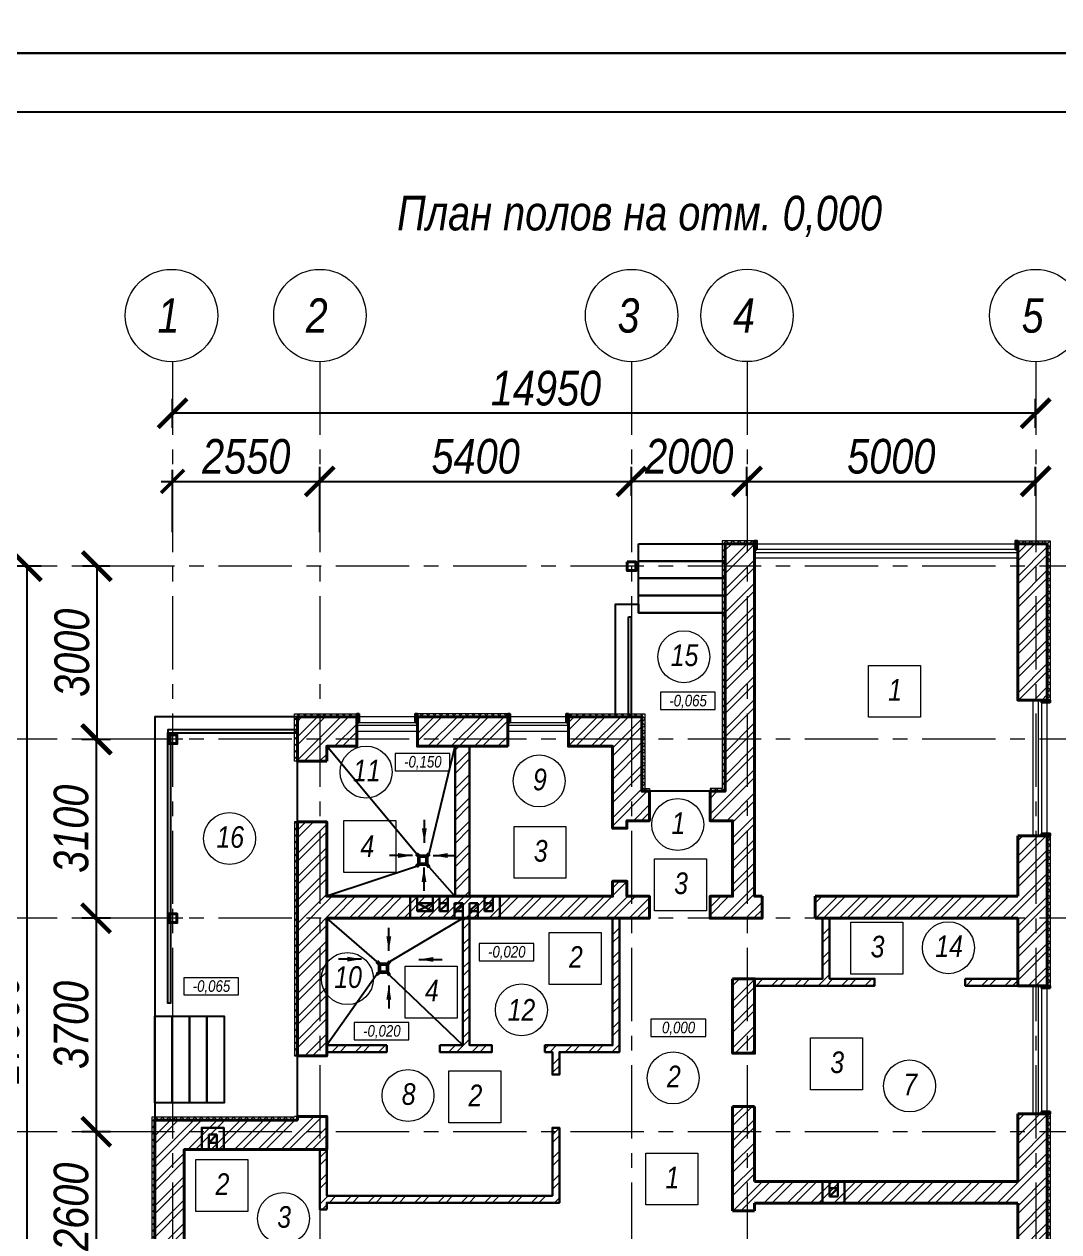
# Model space of a CAD drawing. Header units: millimetres. Extents: x 1582001 to 3303937, y 226471 to 491235.
# Drawn here: x 1840826 to 1849788, y 370141 to 380605 of the extents above; entities that cross this region are included whole.
import ezdxf
from ezdxf.enums import TextEntityAlignment as Align

# ---------------------------------------------------------------- set-up
doc = ezdxf.new("R2010")
doc.units = ezdxf.units.MM
doc.linetypes.add('CENTER', pattern=[50.8, 31.75, -6.35, 6.35, -6.35])
doc.linetypes.add('DASHDOT', pattern=[25.4, 12.7, -6.35, 0, -6.35])
doc.layers.get('Defpoints').update_dxf_attribs({"color": 255, "lineweight": 30})
for name, color, linetype, lineweight in [('0.50', 161, 'Continuous', 50), ('Кирпич', 253, 'Continuous', 9), ('Лестница', 74, 'Continuous', 25), ('Маркировка', 253, 'Continuous', 18), ('Окна', 4, 'Continuous', 18), ('Оси', 251, 'CENTER', 9), ('Отметки', 123, 'Continuous', 18), ('Перегородки', 202, 'Continuous', 30), ('Стены несущие', 7, 'Continuous', 40), ('СТОЙКИ', 26, 'Continuous', 40), ('Утеплитель', 145, 'Continuous', 9), ('Штриховка', 252, 'Continuous', 15)]:
    doc.layers.add(name, color=color, linetype=linetype, lineweight=lineweight)
doc.layers.add('Формуляр', color=138, linetype='Continuous')
doc.styles.add('GOST 2.304', font='ARIALNI.TTF', dxfattribs={"width": 0.98, "height": 300})
doc.styles.get("Standard").update_dxf_attribs({"font": 'ARIALNI.TTF', "height": 300})
doc.styles.add('стиль1', font='ARIALNI.TTF', dxfattribs={"width": 0.98, "height": 300})
doc.styles.add('Текст', font='ARIALNI.TTF')
doc.dimstyles.new('ISO-25', dxfattribs={"dimscale": 100, "dimtxt": 2.5, "dimasz": 2.5, "dimexe": 1.25, "dimexo": 0.625, "dimtad": 1, "dimdec": 0, "dimtxsty": 'Standard', "dimblk": 'ARCHTICK', "dimcen": 2.5, "dimadec": 0, "dimazin": 0, "dimtfac": 1, "dimtdec": 0, "dimtmove": 0, "dimatfit": 3, "dimfxl": 0, "dimarcsym": 0})
doc.dimstyles.new('Стиль', dxfattribs={"dimscale": 100, "dimtxt": 3, "dimasz": 2, "dimexe": 1, "dimexo": 1, "dimgap": 0.62, "dimtad": 1, "dimdec": 0, "dimrnd": 1, "dimzin": 0, "dimdsep": 46, "dimtxsty": 'Текст', "dimblk": 'ARCHTICK', "dimcen": 1, "dimdle": 1, "dimclrd": 256, "dimclre": 256, "dimadec": 0, "dimazin": 2, "dimtfac": 1, "dimtdec": 0, "dimtmove": 0, "dimatfit": 3, "dimldrblk": 'DOTSMALL', "dimfxl": 0, "dimtolj": 1, "dimtzin": 0, "dimarcsym": 0})
pattern_1 = [(315, (-115358.71, 10215.04), (44.90128, 44.90128), []), (45, (-115358.71, 10215.04), (-44.90128, 44.90128), [])]

# ---------------------------------------------------------------- blocks, each defined once
blk = doc.blocks.new('*U31')
h = blk.add_hatch()
h.set_pattern_fill('ANSI37', color=256, scale=20, angle=180, style=0)
h.set_pattern_definition([(225, (9765.04, 115358.71), (44.90128, -44.90128), []), (315, (9765.04, 115358.71), (44.90128, 44.90128), [])])
h.paths.add_polyline_path([(-1010, 50), (-1050, 50), (-1050, -100), (-1010, -100)])
h = blk.add_hatch()
h.set_pattern_fill('ANSI37', color=256, scale=20, angle=180, style=0)
h.set_pattern_definition([(225, (10215.04, 115358.71), (44.90128, -44.90128), []), (315, (10215.04, 115358.71), (44.90128, 44.90128), [])])
h.paths.add_polyline_path([(-40, 50), (-40, -50), (0, -50), (0, 50)])
for points in [[(0, -100), (-1050, -100), (-1050, 0), (0, 0)], [(0, -250), (-1050, -250), (-1050, -150), (0, -150)]]:
    blk.add_lwpolyline(points, close=True)
at = {"layer": 'Утеплитель', "lineweight": 30}
for points in [[(-1010, -100), (-1050, -100), (-1050, 50), (-1010, 50)], [(0, -100), (-40, -100), (-40, 50), (0, 50)]]:
    blk.add_lwpolyline(points, close=True, dxfattribs=at)
blk = doc.blocks.new('*U11')
h = blk.add_hatch()
h.set_pattern_fill('ANSI37', color=256, scale=20, angle=270, style=0)
h.set_pattern_definition(pattern_1)
h.paths.add_polyline_path([(-50, -40), (50, -40), (50, 0), (-50, 0)])
h = blk.add_hatch()
h.set_pattern_fill('ANSI37', color=256, scale=20, angle=270, style=0)
h.set_pattern_definition([(315, (-115358.71, 8465.04), (44.90128, 44.90128), []), (45, (-115358.71, 8465.04), (-44.90128, 44.90128), [])])
h.paths.add_polyline_path([(-50, -2310), (-50, -2350), (100, -2350), (100, -2310)])
for points in [[(100, 0), (100, -2350), (0, -2350), (0, 0)], [(250, 0), (250, -2350), (150, -2350), (150, 0)]]:
    blk.add_lwpolyline(points, close=True)
at = {"layer": 'Утеплитель', "lineweight": 30}
for points in [[(100, 0), (100, -40), (-50, -40), (-50, 0)], [(100, -2310), (100, -2350), (-50, -2350), (-50, -2310)]]:
    blk.add_lwpolyline(points, close=True, dxfattribs=at)
blk = doc.blocks.new('*U24')
h = blk.add_hatch()
h.set_pattern_fill('ANSI37', color=256, scale=20, angle=270, style=0)
h.set_pattern_definition(pattern_1)
h.paths.add_polyline_path([(-50, -40), (50, -40), (50, 0), (-50, 0)])
h = blk.add_hatch()
h.set_pattern_fill('ANSI37', color=256, scale=20, angle=270, style=0)
h.set_pattern_definition([(315, (-115358.71, 8595.04), (44.90128, 44.90128), []), (45, (-115358.71, 8595.04), (-44.90128, 44.90128), [])])
h.paths.add_polyline_path([(-50, -2180), (-50, -2220), (100, -2220), (100, -2180)])
for points in [[(100, 0), (100, -2220), (0, -2220), (0, 0)], [(250, 0), (250, -2220), (150, -2220), (150, 0)]]:
    blk.add_lwpolyline(points, close=True)
at = {"layer": 'Утеплитель', "lineweight": 30}
for points in [[(100, 0), (100, -40), (-50, -40), (-50, 0)], [(100, -2180), (100, -2220), (-50, -2220), (-50, -2180)]]:
    blk.add_lwpolyline(points, close=True, dxfattribs=at)
blk = doc.blocks.new('_ArchTick')
at = {"color": 0, "linetype": 'ByBlock', "const_width": 0.15}
blk.add_lwpolyline([(-0.5, -0.5), (0.5, 0.5)], dxfattribs=at)
blk = doc.blocks.new('*D621')
at = {"color": 0, "lineweight": -2, "ltscale": 100, "transparency": 16777216}
for p, q in [((1850194, 374408), (1850444, 374408)), ((1850319, 372858), (1850319, 374408)), ((1850194, 372858), (1850444, 372858))]:
    blk.add_line(p, q, dxfattribs=at)
at = {"layer": 'Defpoints', "color": 0, "lineweight": -3, "ltscale": 100, "transparency": 16777216}
for p in [(1849712, 374408), (1850319, 374408), (1849712, 372858)]:
    blk.add_point(p, dxfattribs=at)
at = {"color": 0, "lineweight": -2, "ltscale": 100, "transparency": 16777216, "xscale": 250, "yscale": 250, "zscale": 250}
for p, rotation in [((1850319, 374408), 90), ((1850319, 372858), 270)]:
    blk.add_blockref('_ArchTick', p, dxfattribs=dict(at, rotation=rotation))
at = {"color": 0, "ltscale": 100, "transparency": 16777216, "insert": (1850103, 373633), "char_height": 300, "attachment_point": 5, "rotation": 90}
blk.add_mtext('3100', dxfattribs=at)
blk = doc.blocks.new('*U13')
h = blk.add_hatch()
h.set_pattern_fill('ANSI37', color=256, scale=20, angle=360, style=0)
h.set_pattern_definition([(45, (-10215.04, -115358.71), (-44.90128, 44.90128), []), (135, (-10215.04, -115358.71), (-44.90128, -44.90128), [])])
h.paths.add_polyline_path([(40, -50), (40, 50), (0, 50), (0, -50)])
h = blk.add_hatch()
h.set_pattern_fill('ANSI37', color=256, scale=20, angle=360, style=0)
h.set_pattern_definition([(45, (-6255.04, -115358.71), (-44.90128, 44.90128), []), (135, (-6255.04, -115358.71), (-44.90128, -44.90128), [])])
h.paths.add_polyline_path([(4520, -50), (4560, -50), (4560, 100), (4520, 100)])
for points in [[(0, 250), (4560, 250), (4560, 150), (0, 150)], [(0, 100), (4560, 100), (4560, 0), (0, 0)]]:
    blk.add_lwpolyline(points, close=True)
at = {"layer": 'Утеплитель', "lineweight": 30}
for points in [[(0, 100), (40, 100), (40, -50), (0, -50)], [(4520, 100), (4560, 100), (4560, -50), (4520, -50)]]:
    blk.add_lwpolyline(points, close=True, dxfattribs=at)
blk = doc.blocks.new('*D622')
at = {"color": 0, "lineweight": -2, "ltscale": 100, "transparency": 16777216}
for p, q in [((1846087, 376518), (1846087, 376768)), ((1847087, 376518), (1847087, 376768)), ((1847087, 376643), (1846087, 376643))]:
    blk.add_line(p, q, dxfattribs=at)
at = {"layer": 'Defpoints', "color": 0, "lineweight": -3, "ltscale": 100, "transparency": 16777216}
for p in [(1846087, 376643), (1847087, 376442), (1846087, 376334)]:
    blk.add_point(p, dxfattribs=at)
at = {"color": 0, "lineweight": -2, "ltscale": 100, "transparency": 16777216, "xscale": 250, "yscale": 250, "zscale": 250, "rotation": 180}
blk.add_blockref('_ArchTick', (1846087, 376643), dxfattribs=at)
at = {"color": 0, "lineweight": -2, "ltscale": 100, "transparency": 16777216, "xscale": 250, "yscale": 250, "zscale": 250}
blk.add_blockref('_ArchTick', (1847087, 376643), dxfattribs=at)
at = {"color": 0, "ltscale": 100, "transparency": 16777216, "insert": (1846587, 376859), "char_height": 300, "attachment_point": 5}
blk.add_mtext('2000', dxfattribs=at)
blk = doc.blocks.new('*D623')
at = {"lineweight": -2, "ltscale": 100, "transparency": 16777216}
for p, q in [((1842112, 376202), (1842112, 376743)), ((1843387, 376202), (1843387, 376743)), ((1842012, 376643), (1843487, 376643))]:
    blk.add_line(p, q, dxfattribs=at)
at = {"layer": 'Defpoints', "color": 0, "lineweight": -3, "ltscale": 100, "transparency": 16777216}
for p in [(1843387, 376643), (1842112, 376102), (1843387, 376102)]:
    blk.add_point(p, dxfattribs=at)
at = {"lineweight": -2, "ltscale": 100, "transparency": 16777216, "xscale": 200, "yscale": 200, "zscale": 200, "rotation": 180}
blk.add_blockref('_ArchTick', (1842112, 376643), dxfattribs=at)
at = {"lineweight": -2, "ltscale": 100, "transparency": 16777216, "xscale": 200, "yscale": 200, "zscale": 200}
blk.add_blockref('_ArchTick', (1843387, 376643), dxfattribs=at)
at = {"color": 0, "ltscale": 100, "transparency": 16777216, "insert": (1842750, 376858), "char_height": 300, "attachment_point": 5, "style": 'Текст'}
blk.add_mtext('\\A1;2550', dxfattribs=at)
blk = doc.blocks.new('_DotSmall')
at = {"color": 0, "linetype": 'ByBlock', "const_width": 0.5}
blk.add_lwpolyline([(-0.0625, 0, 1), (0.0625, 0, 1)], format="xyb", close=True, dxfattribs=at)
blk = doc.blocks.new('*D624')
at = {"color": 0, "lineweight": -2, "ltscale": 100, "transparency": 16777216}
for p, q in [((1843387, 376518), (1843387, 376768)), ((1846087, 376518), (1846087, 376768)), ((1843387, 376643), (1846087, 376643))]:
    blk.add_line(p, q, dxfattribs=at)
at = {"layer": 'Defpoints', "color": 0, "lineweight": -3, "ltscale": 100, "transparency": 16777216}
for p in [(1846087, 376643), (1843387, 376202), (1846087, 376202)]:
    blk.add_point(p, dxfattribs=at)
at = {"color": 0, "lineweight": -2, "ltscale": 100, "transparency": 16777216, "xscale": 250, "yscale": 250, "zscale": 250, "rotation": 180}
blk.add_blockref('_ArchTick', (1843387, 376643), dxfattribs=at)
at = {"color": 0, "lineweight": -2, "ltscale": 100, "transparency": 16777216, "xscale": 250, "yscale": 250, "zscale": 250}
blk.add_blockref('_ArchTick', (1846087, 376643), dxfattribs=at)
at = {"color": 0, "ltscale": 100, "transparency": 16777216, "insert": (1844737, 376859), "char_height": 300, "attachment_point": 5}
blk.add_mtext('5400', dxfattribs=at)
blk = doc.blocks.new('*D625')
at = {"color": 0, "lineweight": -2, "ltscale": 100, "transparency": 16777216}
for p, q in [((1847087, 376518), (1847087, 376768)), ((1849587, 376518), (1849587, 376768)), ((1847087, 376643), (1849587, 376643))]:
    blk.add_line(p, q, dxfattribs=at)
at = {"layer": 'Defpoints', "color": 0, "lineweight": -3, "ltscale": 100, "transparency": 16777216}
for p in [(1849587, 376643), (1847087, 376358), (1849587, 376358)]:
    blk.add_point(p, dxfattribs=at)
at = {"color": 0, "lineweight": -2, "ltscale": 100, "transparency": 16777216, "xscale": 250, "yscale": 250, "zscale": 250, "rotation": 180}
blk.add_blockref('_ArchTick', (1847087, 376643), dxfattribs=at)
at = {"color": 0, "lineweight": -2, "ltscale": 100, "transparency": 16777216, "xscale": 250, "yscale": 250, "zscale": 250}
blk.add_blockref('_ArchTick', (1849587, 376643), dxfattribs=at)
at = {"color": 0, "ltscale": 100, "transparency": 16777216, "insert": (1848337, 376859), "char_height": 300, "attachment_point": 5}
blk.add_mtext('5000', dxfattribs=at)
blk = doc.blocks.new('*D626')
at = {"color": 0, "lineweight": -2, "ltscale": 100, "transparency": 16777216}
for p, q in [((1841568, 375908), (1841331, 375908)), ((1841456, 375908), (1841456, 374408)), ((1841568, 374408), (1841331, 374408))]:
    blk.add_line(p, q, dxfattribs=at)
at = {"layer": 'Defpoints', "color": 0, "lineweight": -3, "ltscale": 100, "transparency": 16777216}
for p in [(1841631, 375908), (1841456, 374408), (1841631, 374408)]:
    blk.add_point(p, dxfattribs=at)
at = {"color": 0, "lineweight": -2, "ltscale": 100, "transparency": 16777216, "xscale": 250, "yscale": 250, "zscale": 250}
for p, rotation in [((1841456, 375908), 90), ((1841456, 374408), 270)]:
    blk.add_blockref('_ArchTick', p, dxfattribs=dict(at, rotation=rotation))
at = {"color": 0, "ltscale": 100, "transparency": 16777216, "insert": (1841241, 375158), "char_height": 300, "attachment_point": 5, "rotation": 90}
blk.add_mtext('3000', dxfattribs=at)
blk = doc.blocks.new('*D627')
at = {"color": 0, "lineweight": -2, "ltscale": 100, "transparency": 16777216}
for p, q in [((1841575, 374408), (1841325, 374408)), ((1841450, 374408), (1841450, 372858)), ((1841575, 372858), (1841325, 372858))]:
    blk.add_line(p, q, dxfattribs=at)
at = {"layer": 'Defpoints', "color": 0, "lineweight": -3, "ltscale": 100, "transparency": 16777216}
for p in [(1841957, 374408), (1841450, 372858), (1841838, 372858)]:
    blk.add_point(p, dxfattribs=at)
at = {"color": 0, "lineweight": -2, "ltscale": 100, "transparency": 16777216, "xscale": 250, "yscale": 250, "zscale": 250}
for p, rotation in [((1841450, 374408), 90), ((1841450, 372858), 270)]:
    blk.add_blockref('_ArchTick', p, dxfattribs=dict(at, rotation=rotation))
at = {"color": 0, "ltscale": 100, "transparency": 16777216, "insert": (1841234, 373633), "char_height": 300, "attachment_point": 5, "rotation": 90}
blk.add_mtext('3100', dxfattribs=at)
blk = doc.blocks.new('*D628')
at = {"color": 0, "lineweight": -2, "ltscale": 100, "transparency": 16777216}
for p, q in [((1841575, 372858), (1841325, 372858)), ((1841450, 372858), (1841450, 371008)), ((1841575, 371008), (1841325, 371008))]:
    blk.add_line(p, q, dxfattribs=at)
at = {"layer": 'Defpoints', "color": 0, "lineweight": -3, "ltscale": 100, "transparency": 16777216}
for p in [(1841838, 372858), (1841450, 371008), (1841763, 371008)]:
    blk.add_point(p, dxfattribs=at)
at = {"color": 0, "lineweight": -2, "ltscale": 100, "transparency": 16777216, "xscale": 250, "yscale": 250, "zscale": 250}
for p, rotation in [((1841450, 372858), 90), ((1841450, 371008), 270)]:
    blk.add_blockref('_ArchTick', p, dxfattribs=dict(at, rotation=rotation))
at = {"color": 0, "ltscale": 100, "transparency": 16777216, "insert": (1841234, 371933), "char_height": 300, "attachment_point": 5, "rotation": 90}
blk.add_mtext('3700', dxfattribs=at)
blk = doc.blocks.new('*D629')
at = {"color": 0, "lineweight": -2, "ltscale": 100, "transparency": 16777216}
for p, q in [((1841575, 371008), (1841325, 371008)), ((1841450, 371008), (1841450, 369708)), ((1841575, 369708), (1841325, 369708))]:
    blk.add_line(p, q, dxfattribs=at)
at = {"layer": 'Defpoints', "color": 0, "lineweight": -3, "ltscale": 100, "transparency": 16777216}
for p in [(1841763, 371008), (1841450, 369708), (1841763, 369708)]:
    blk.add_point(p, dxfattribs=at)
at = {"color": 0, "lineweight": -2, "ltscale": 100, "transparency": 16777216, "xscale": 250, "yscale": 250, "zscale": 250}
for p, rotation in [((1841450, 371008), 90), ((1841450, 369708), 270)]:
    blk.add_blockref('_ArchTick', p, dxfattribs=dict(at, rotation=rotation))
at = {"color": 0, "ltscale": 100, "transparency": 16777216, "insert": (1841234, 370358), "char_height": 300, "attachment_point": 5, "rotation": 90}
blk.add_mtext('2600', dxfattribs=at)
blk = doc.blocks.new('*D632')
at = {"color": 0, "lineweight": -2, "ltscale": 100, "transparency": 16777216}
for p, q in [((1840975, 375908), (1840725, 375908)), ((1840850, 375908), (1840850, 366958)), ((1840975, 366958), (1840725, 366958))]:
    blk.add_line(p, q, dxfattribs=at)
at = {"layer": 'Defpoints', "color": 0, "lineweight": -3, "ltscale": 100, "transparency": 16777216}
for p in [(1841450, 375908), (1840850, 366958), (1841450, 366958)]:
    blk.add_point(p, dxfattribs=at)
at = {"color": 0, "lineweight": -2, "ltscale": 100, "transparency": 16777216, "xscale": 250, "yscale": 250, "zscale": 250}
for p, rotation in [((1840850, 375908), 90), ((1840850, 366958), 270)]:
    blk.add_blockref('_ArchTick', p, dxfattribs=dict(at, rotation=rotation))
at = {"color": 0, "ltscale": 100, "transparency": 16777216, "insert": (1840634, 371892), "char_height": 300, "attachment_point": 5, "rotation": 90}
blk.add_mtext('17900', dxfattribs=at)
blk = doc.blocks.new('*D633')
at = {"color": 0, "lineweight": -2, "ltscale": 100, "transparency": 16777216}
for p, q in [((1842112, 377108), (1842112, 377358)), ((1849587, 377108), (1849587, 377358)), ((1849587, 377233), (1842112, 377233))]:
    blk.add_line(p, q, dxfattribs=at)
at = {"layer": 'Defpoints', "color": 0, "lineweight": -3, "ltscale": 100, "transparency": 16777216}
for p in [(1842112, 377233), (1842112, 376643), (1849587, 376643)]:
    blk.add_point(p, dxfattribs=at)
at = {"color": 0, "lineweight": -2, "ltscale": 100, "transparency": 16777216, "xscale": 250, "yscale": 250, "zscale": 250, "rotation": 180}
blk.add_blockref('_ArchTick', (1842112, 377233), dxfattribs=at)
at = {"color": 0, "lineweight": -2, "ltscale": 100, "transparency": 16777216, "xscale": 250, "yscale": 250, "zscale": 250}
blk.add_blockref('_ArchTick', (1849587, 377233), dxfattribs=at)
at = {"color": 0, "ltscale": 100, "transparency": 16777216, "insert": (1845346, 377449), "char_height": 300, "attachment_point": 5}
blk.add_mtext('14950', dxfattribs=at)

msp = doc.modelspace()

# ---------------------------------------------------------------- hatches: boundary and pattern name
at = {"layer": 'Кирпич'}
h = msp.add_hatch(dxfattribs=at)
h.set_pattern_fill('ANSI32', color=256, scale=15, style=0)
h.set_pattern_definition([(45, (1114919.59, 222217.36), (-101.027881, 101.027881), []), (45, (1114986.94, 222217.36), (-101.027881, 101.027881), [])])
h.paths.add_polyline_path([(1843192.4, 371108.2), (1843192.4, 371140.7), (1843447.4, 371140.7), (1843447.4, 370853.2), (1842212.4, 370853.2), (1842212.4, 369803.2), (1843777.4, 369803.2), (1843777.4, 369613.2), (1842212.4, 369613.2), (1842212.4, 367918.2), (1842672.4, 367918.2), (1842672.4, 367663.2), (1841957.4, 367663.2), (1841957.4, 371108.2)])
h.paths.add_polyline_path([(1843447.4, 370333.2), (1843387.4, 370333.2), (1843387.4, 370853.2), (1843447.4, 370853.2), (1843447.4, 370453.2), (1845402.4, 370453.2), (1845402.4, 371043.2), (1845462.4, 371043.2), (1845462.4, 370393.2), (1843447.4, 370393.2)])
h.paths.add_polyline_path([(1844237.4, 369803.2), (1844947.4, 369803.2), (1844947.4, 369613.2), (1844237.4, 369613.2)])
h.paths.add_polyline_path([(1844562.4, 369613.2), (1844622.4, 369613.2), (1844622.4, 367918.2), (1844562.4, 367918.2)])
h.paths.add_polyline_path([(1844302.4, 367918.2), (1845012.4, 367918.2), (1845012.4, 367663.2), (1844302.4, 367663.2)])
h.paths.add_polyline_path([(1846962.4, 369863.2), (1847152.4, 369863.2), (1847152.4, 367543.2), (1846897.4, 367543.2), (1846897.4, 367663.2), (1846642.4, 367663.2), (1846642.4, 367918.2), (1846962.4, 367918.2), (1846962.4, 369613.2), (1845407.4, 369613.2), (1845407.4, 369803.2), (1846962.4, 369803.2)])
h.paths.add_polyline_path([(1847152.4, 367018.2), (1846897.4, 367018.2), (1846897.4, 366763.2), (1847152.4, 366763.2)])
h.paths.add_polyline_path([(1846962.4, 371228.2), (1847152.4, 371228.2), (1847152.4, 370578.2), (1849432.4, 370578.2), (1849432.4, 371163.2), (1849687.4, 371163.2), (1849687.4, 369298.2), (1849432.4, 369298.2), (1849432.4, 370388.4), (1847152.4, 370388.4), (1847152.4, 370323.2), (1846962.4, 370323.2)])
h.paths.add_polyline_path([(1849432.4, 368123.2), (1849687.4, 368123.2), (1849687.4, 366763.2), (1849432.4, 366763.2)])
h.paths.add_polyline_path([(1846962.4, 372333.2), (1847152.4, 372333.2), (1847152.4, 371688.2), (1846962.4, 371688.2)])
h.paths.add_polyline_path([(1847742.4, 372858.2), (1847742.4, 372333.2), (1847152.4, 372333.2), (1847152.4, 372273.2), (1848192.4, 372273.2), (1848192.4, 372333.2), (1847802.4, 372333.2), (1847802.4, 372858.2)])
h.paths.add_polyline_path([(1849432.4, 373573.2), (1849687.4, 373573.2), (1849687.4, 372273.2), (1849432.4, 372273.2), (1849432.4, 372858.2), (1847677.4, 372858.2), (1847677.4, 373048.2), (1849432.4, 373048.2)])
h.paths.add_polyline_path([(1848977.4, 372333.2), (1849432.4, 372333.2), (1849432.4, 372273.2), (1848977.4, 372273.2)], flags=17)
h.paths.add_polyline_path([(1844427.4, 371758.2), (1844622.4, 371758.2), (1844622.4, 372858.2), (1844682.4, 372858.2), (1844682.4, 371758.2), (1844877.4, 371758.2), (1844877.4, 371698.2), (1844427.4, 371698.2)], flags=16)
h.paths.add_polyline_path([(1845922.4, 372858.2), (1845982.4, 372858.2), (1845982.4, 371698.2), (1845462.4, 371698.2), (1845462.4, 371503.2), (1845402.4, 371503.2), (1845402.4, 371698.2), (1845337.4, 371698.2), (1845337.4, 371758.2), (1845922.4, 371758.2)])
h.paths.add_polyline_path([(1843192.4, 373693.2), (1843447.4, 373693.2), (1843447.4, 373048.2), (1845922.4, 373048.2), (1845922.4, 373178.2), (1846047.4, 373178.2), (1846047.4, 373048.2), (1846242.4, 373048.2), (1846242.4, 372858.2), (1843447.4, 372858.2), (1843447.4, 371665.7), (1843192.4, 371665.7)])
h.paths.add_polyline_path([(1843447.4, 374218.2), (1843192.4, 374218.2), (1843192.4, 374603.2), (1843707.4, 374603.2), (1843707.4, 374348.2), (1843447.4, 374348.2)])
h.paths.add_polyline_path([(1844559.9, 374348.2), (1844684.9, 374348.2), (1844684.9, 373048.2), (1844559.9, 373048.2)])
h.paths.add_polyline_path([(1845014.9, 374348.2), (1844232.4, 374348.2), (1844232.4, 374603.2), (1845014.9, 374603.2)])
h.paths.add_polyline_path([(1847217.4, 373048.2), (1847217.4, 372858.2), (1846767.4, 372858.2), (1846767.4, 373048.2), (1846962.4, 373048.2), (1846962.4, 373703.2), (1846767.4, 373703.2), (1846767.4, 373958.2), (1846897.4, 373958.2), (1846897.4, 376103.2), (1847152.4, 376103.2), (1847152.4, 373048.2)])
h.paths.add_polyline_path([(1845539.9, 374603.2), (1846177.4, 374603.2), (1846177.4, 373958.2), (1846242.4, 373958.2), (1846242.4, 373703.2), (1846047.4, 373703.2), (1846047.4, 373638.2), (1845922.4, 373638.2), (1845922.4, 374348.2), (1845539.9, 374348.2)])
h.paths.add_polyline_path([(1849687.4, 376103.2), (1849432.4, 376103.2), (1849432.4, 374748.2), (1849687.4, 374748.2)])
h.paths.add_polyline_path([(1843967.4, 371758.2), (1843447.4, 371758.2), (1843447.4, 371698.2), (1843967.4, 371698.2)], flags=16)
h.paths.add_polyline_path([(1843387.4, 369873.2), (1843447.4, 369873.2), (1843447.4, 369803.2), (1843387.4, 369803.2)], flags=17)
at = {"layer": 'Утеплитель'}
h = msp.add_hatch(dxfattribs=at)
h.set_pattern_fill('ANSI37', color=256, scale=12.5, style=0)
h.set_pattern_definition([(45, (1141170.726, 222397.765), (-28.0633004, 28.0633004), []), (135, (1141170.726, 222397.765), (-28.0633004, -28.0633004), [])])
h.paths.add_polyline_path([(1843192.4, 374218.2), (1843167.4, 374218.2), (1843167.4, 374628.2), (1843707.4, 374628.2), (1843707.4, 374603.2), (1843192.4, 374603.2)])
h.paths.add_polyline_path([(1844232.4, 374603.2), (1845014.9, 374603.2), (1845014.9, 374628.2), (1844232.4, 374628.2)])
h.paths.add_polyline_path([(1845539.9, 374603.2), (1845539.9, 374628.2), (1846202.4, 374628.2), (1846202.4, 373983.2), (1846242.4, 373983.2), (1846242.4, 373958.2), (1846177.4, 373958.2), (1846177.4, 374603.2)])
h.paths.add_polyline_path([(1847152.4, 376103.2), (1847152.4, 376128.2), (1846872.4, 376128.2), (1846872.4, 373983.2), (1846767.4, 373983.2), (1846767.4, 373958.2), (1846897.4, 373958.2), (1846897.4, 376103.2)])
h.paths.add_polyline_path([(1849432.4, 376103.2), (1849432.4, 376128.2), (1849712.4, 376128.2), (1849712.4, 374748.2), (1849687.4, 374748.2), (1849687.4, 376103.2)])
h.paths.add_polyline_path([(1849687.4, 373573.2), (1849712.4, 373573.2), (1849712.4, 372273.2), (1849687.4, 372273.2)])
h.paths.add_polyline_path([(1849687.4, 371163.2), (1849712.4, 371163.2), (1849712.4, 369298.2), (1849687.4, 369298.2)])
h.paths.add_polyline_path([(1849432.4, 366763.2), (1849432.4, 366738.2), (1849712.4, 366738.2), (1849712.4, 368123.2), (1849687.4, 368123.2), (1849687.4, 366763.2)])
h.paths.add_polyline_path([(1846897.4, 367018.2), (1846872.4, 367018.2), (1846872.4, 366738.2), (1847152.4, 366738.2), (1847152.4, 366763.2), (1846897.4, 366763.2)])
h.paths.add_polyline_path([(1846642.4, 367663.2), (1846642.4, 367638.2), (1846872.4, 367638.2), (1846872.4, 367543.2), (1846897.4, 367543.2), (1846897.4, 367663.2)])
h.paths.add_polyline_path([(1844277.4, 367663.2), (1845037.4, 367663.2), (1845037.4, 367638.2), (1844277.4, 367638.2)])
h.paths.add_polyline_path([(1843192.4, 371140.7), (1843167.4, 371140.7), (1843167.4, 371133.2), (1841932.4, 371133.2), (1841932.4, 367638.2), (1842672.4, 367638.2), (1842672.4, 367663.2), (1841957.4, 367663.2), (1841957.4, 371108.2), (1843192.4, 371108.2)])
h.paths.add_polyline_path([(1843192.4, 373693.2), (1843167.4, 373693.2), (1843167.4, 371665.7), (1843192.4, 371665.7)])

# ---------------------------------------------------------------- linework, layer by layer
at = {"lineweight": -3, "ltscale": 100}
for p, q in [((1844223.9, 373416.8), (1843447.4, 374348.2)), ((1844334.8, 373416.8), (1844559.9, 374348.2)), ((1844224.1, 373305), (1843447.4, 373048.2)), ((1844333, 373300.8), (1844557.4, 373048.2)), ((1843881.6, 372482.1), (1843447.4, 372858.2)), ((1843992.5, 372482.1), (1844624.9, 372858.2)), ((1843881.8, 372370.3), (1843447.4, 371758.2)), ((1843990.7, 372366.1), (1844624.9, 371758.2))]:
    msp.add_line(p, q, dxfattribs=at)
at = {"linetype": 'Continuous', "ltscale": 50}
for p, q in [((1844292.4, 373510.5), (1844292.4, 373710.5)), ((1844190.4, 373401.5), (1843990.4, 373401.5)), ((1844369.2, 373401.5), (1844569.2, 373401.5)), ((1844289.3, 373296.6), (1844289.3, 373096.6)), ((1843984.6, 372575.8), (1843984.6, 372775.8)), ((1843749.3, 372503.3), (1843549.3, 372503.3)), ((1844245.7, 372500.9), (1844445.7, 372500.9)), ((1843984.6, 372276.6), (1843984.6, 372076.6))]:
    msp.add_line(p, q, dxfattribs=at)
for points in [[(1844292.4, 373510.5), (1844271.5, 373635.7), (1844313.4, 373635.7)], [(1844190.4, 373401.5), (1844065.3, 373422.4), (1844065.3, 373380.5)], [(1844369.2, 373401.5), (1844494.4, 373422.4), (1844494.4, 373380.5)], [(1844289.3, 373296.6), (1844268.3, 373171.4), (1844310.2, 373171.4)], [(1843984.6, 372575.8), (1843963.7, 372701), (1844005.6, 372701)], [(1843749.3, 372503.3), (1843624.1, 372524.3), (1843624.1, 372482.4)], [(1844245.7, 372500.9), (1844370.9, 372521.9), (1844370.9, 372480)], [(1843984.6, 372276.6), (1843963.7, 372151.4), (1844005.6, 372151.4)]]:
    msp.add_solid(points, dxfattribs=at)
at = {"layer": '0.50', "color": 1, "linetype": 'Continuous', "lineweight": 50}
for p, q in [((1844245.3, 373395.4), (1844223.9, 373416.8)), ((1844245.5, 373326.4), (1844224.1, 373305)), ((1843903, 372460.7), (1843881.6, 372482.1)), ((1843903.2, 372391.7), (1843881.8, 372370.3))]:
    msp.add_line(p, q, dxfattribs=at)
for points in [[(1844314.4, 373326.4), (1844245.3, 373326.4), (1844245.3, 373395.4), (1844314.4, 373395.4)], [(1843972, 372391.7), (1843903, 372391.7), (1843903, 372460.7), (1843972, 372460.7)]]:
    msp.add_lwpolyline(points, close=True, dxfattribs=at)
at = {"layer": 'Лестница'}
for points in [[(1846147.4, 376103.2), (1846897.4, 376103.2), (1846897.4, 375953.2), (1846147.4, 375953.2)], [(1846147.4, 375953.2), (1846897.4, 375953.2), (1846897.4, 375803.2), (1846147.4, 375803.2)], [(1846147.4, 375803.2), (1846897.4, 375803.2), (1846897.4, 375653.2), (1846147.4, 375653.2)], [(1846147.4, 375653.2), (1846897.4, 375653.2), (1846897.4, 375503.2), (1846147.4, 375503.2)], [(1846059.9, 375470.7), (1846084.9, 375470.7), (1846084.9, 374603.2), (1846059.9, 374603.2)], [(1843192.4, 374603.2), (1841957.4, 374603.2), (1841957.4, 371108.2), (1843192.4, 371108.2)], [(1842069.9, 374465.7), (1843192.4, 374465.7), (1843192.4, 374490.7), (1842069.9, 374490.7)], [(1842069.9, 374465.7), (1842094.9, 374465.7), (1842094.9, 372120.7), (1842069.9, 372120.7)], [(1841957.4, 371258.2), (1841957.4, 372008.2), (1842107.4, 372008.2), (1842107.4, 371258.2)], [(1842107.4, 371258.2), (1842107.4, 372008.2), (1842257.4, 372008.2), (1842257.4, 371258.2)], [(1842257.4, 371258.2), (1842257.4, 372008.2), (1842407.4, 372008.2), (1842407.4, 371258.2)], [(1842407.4, 371258.2), (1842407.4, 372008.2), (1842557.4, 372008.2), (1842557.4, 371258.2)]]:
    msp.add_lwpolyline(points, close=True, dxfattribs=at)
msp.add_lwpolyline([(1846147.4, 375578.2), (1846147.4, 375503.2), (1846897.4, 375503.2), (1846897.4, 373958.2), (1846177.4, 373958.2), (1846177.4, 374603.2), (1845947.4, 374603.2), (1845947.4, 375578.2), (1846147.4, 375578.2)], dxfattribs=at)
at = {"layer": 'Маркировка'}
for points in [[(1848138.5, 375048.8), (1848588.5, 375048.8), (1848588.5, 374598.8), (1848138.5, 374598.8)], [(1843595.9, 373704.2), (1844045.9, 373704.2), (1844045.9, 373254.2), (1843595.9, 373254.2)], [(1845069.2, 373654), (1845519.2, 373654), (1845519.2, 373204), (1845069.2, 373204)], [(1846285, 373373), (1846735, 373373), (1846735, 372923), (1846285, 372923)], [(1845374.2, 372734.3), (1845824.2, 372734.3), (1845824.2, 372284.3), (1845374.2, 372284.3)], [(1847987, 372824.5), (1848437, 372824.5), (1848437, 372374.5), (1847987, 372374.5)], [(1844126.4, 372443.4), (1844576.4, 372443.4), (1844576.4, 371993.4), (1844126.4, 371993.4)], [(1847637.2, 371822.1), (1848087.2, 371822.1), (1848087.2, 371372.1), (1847637.2, 371372.1)], [(1844503.9, 371535.1), (1844953.9, 371535.1), (1844953.9, 371085.1), (1844503.9, 371085.1)], [(1842313.3, 370766.6), (1842763.3, 370766.6), (1842763.3, 370316.6), (1842313.3, 370316.6)], [(1846209.8, 370823.8), (1846659.8, 370823.8), (1846659.8, 370373.8), (1846209.8, 370373.8)]]:
    msp.add_lwpolyline(points, close=True, dxfattribs=at)
for centre in [(1846540, 375123.9), (1843787.9, 374124.3), (1845287.3, 374047.4), (1846487.1, 373669.8), (1842605.3, 373548.9), (1848831.7, 372602.6), (1843626.4, 372335.2), (1845133.5, 372064.2), (1846447.7, 371474.4), (1848495.4, 371404.9), (1844151, 371321.6), (1843072.3, 370256.7)]:
    msp.add_circle(centre, 225, dxfattribs=at)
at = {"layer": 'Оси', "ltscale": 20}
for p, q in [((1842112.4, 377680.5), (1842112.4, 365191)), ((1843387.4, 377680.4), (1843387.4, 365191)), ((1846087.4, 377680.4), (1846087.4, 365191)), ((1847087.4, 377681), (1847087.4, 365190.5)), ((1849587.4, 377680.4), (1849587.4, 365191)), ((1851272.4, 375908.2), (1840372.4, 375908.2)), ((1851272.4, 374408.2), (1840372.4, 374408.2)), ((1851272.4, 372858.2), (1840372.4, 372858.2)), ((1851272.4, 371008.2), (1840372.4, 371008.2))]:
    msp.add_line(p, q, dxfattribs=at)
at = {"layer": 'Оси', "linetype": 'DASHDOT', "ltscale": 50}
for p, q in [((1842200.7, 374408.2), (1842024.1, 374408.2)), ((1842112.4, 374489.8), (1842112.4, 374326.7)), ((1842200.7, 372858.2), (1842024.1, 372858.2)), ((1842112.4, 372939.8), (1842112.4, 372776.7))]:
    msp.add_line(p, q, dxfattribs=at)
at = {"layer": 'Оси', "linetype": 'Continuous', "ltscale": 100}
for centre in [(1842102.4, 378080.4), (1842102.4, 378080.4), (1843387.4, 378080.4), (1843387.4, 378080.4), (1846087.4, 378080.4), (1846087.4, 378080.4), (1847087.4, 378081), (1847087.4, 378081), (1849587.4, 378080.4), (1849587.4, 378080.4)]:
    msp.add_circle(centre, 400, dxfattribs=at)
at = {"layer": 'Отметки', "color": 0}
for points in [[(1846337.5, 374666.3), (1846811.4, 374666.3), (1846811.4, 374815.9), (1846337.5, 374815.9)], [(1844767.4, 372490.1), (1845241.3, 372490.1), (1845241.3, 372639.7), (1844767.4, 372639.7)], [(1842209.4, 372192.9), (1842683.3, 372192.9), (1842683.3, 372342.6), (1842209.4, 372342.6)], [(1843685.4, 371804.7), (1844159.3, 371804.7), (1844159.3, 371954.3), (1843685.4, 371954.3)], [(1846255.3, 371834.1), (1846729.1, 371834.1), (1846729.1, 371983.7), (1846255.3, 371983.7)]]:
    msp.add_lwpolyline(points, close=True, dxfattribs=at)
at = {"layer": 'Отметки'}
msp.add_lwpolyline([(1844040.3, 374136.4), (1844514.2, 374136.4), (1844514.2, 374286.1), (1844040.3, 374286.1)], close=True, dxfattribs=at)
at = {"layer": 'Перегородки'}
for p, q in [((1844229.9, 372988.2), (1844229.9, 373048.2)), ((1844364.9, 372988.2), (1844364.9, 373048.2)), ((1844424.9, 372988.2), (1844424.9, 373048.2)), ((1844494.9, 372988.2), (1844494.9, 373048.2)), ((1844814.9, 372988.2), (1844814.9, 373048.2)), ((1844884.9, 372988.2), (1844884.9, 373048.2)), ((1844229.9, 372918.2), (1844364.9, 372988.2)), ((1844229.9, 372988.2), (1844364.9, 372918.2)), ((1844229.9, 372988.2), (1844229.9, 372918.2)), ((1844364.9, 372988.2), (1844229.9, 372988.2)), ((1844364.9, 372918.2), (1844364.9, 372988.2)), ((1844494.9, 372988.2), (1844424.9, 372918.2)), ((1844424.9, 372988.2), (1844494.9, 372988.2)), ((1844424.9, 372918.2), (1844424.9, 372988.2)), ((1844494.9, 372988.2), (1844494.9, 372918.2)), ((1844624.9, 372988.2), (1844554.9, 372918.2)), ((1844554.9, 372988.2), (1844624.9, 372988.2)), ((1844554.9, 372918.2), (1844554.9, 372988.2)), ((1844624.9, 372988.2), (1844624.9, 372918.2)), ((1844754.9, 372988.2), (1844684.9, 372918.2)), ((1844684.9, 372988.2), (1844754.9, 372988.2)), ((1844684.9, 372918.2), (1844684.9, 372988.2)), ((1844754.9, 372988.2), (1844754.9, 372918.2)), ((1844884.9, 372988.2), (1844814.9, 372918.2)), ((1844814.9, 372988.2), (1844884.9, 372988.2)), ((1844814.9, 372918.2), (1844814.9, 372988.2)), ((1844884.9, 372988.2), (1844884.9, 372918.2)), ((1844229.9, 372918.2), (1844364.9, 372918.2)), ((1844494.9, 372918.2), (1844424.9, 372918.2)), ((1844624.9, 372918.2), (1844554.9, 372918.2)), ((1844554.9, 372918.2), (1844554.9, 372858.2)), ((1844624.9, 372918.2), (1844624.9, 372858.2)), ((1844754.9, 372918.2), (1844684.9, 372918.2)), ((1844684.9, 372918.2), (1844684.9, 372858.2)), ((1844754.9, 372918.2), (1844754.9, 372858.2)), ((1844884.9, 372918.2), (1844814.9, 372918.2)), ((1842495.2, 370983.2), (1842425.2, 370913.2)), ((1842425.2, 370983.2), (1842495.2, 370983.2)), ((1842425.2, 370913.2), (1842425.2, 370983.2)), ((1842495.2, 370983.2), (1842495.2, 370913.2)), ((1842495.2, 370913.2), (1842425.2, 370913.2)), ((1842425.2, 370913.2), (1842425.2, 370853.2)), ((1842495.2, 370913.2), (1842495.2, 370853.2)), ((1847802.4, 370518.2), (1847802.4, 370578.2)), ((1847872.4, 370518.2), (1847872.4, 370578.2)), ((1847872.4, 370518.2), (1847802.4, 370448.2)), ((1847802.4, 370518.2), (1847872.4, 370518.2)), ((1847802.4, 370448.2), (1847802.4, 370518.2)), ((1847872.4, 370448.2), (1847802.4, 370448.2)), ((1847872.4, 370518.2), (1847872.4, 370448.2))]:
    msp.add_line(p, q, dxfattribs=at)
for points in [[(1844559.9, 374348.2), (1844684.9, 374348.2), (1844684.9, 373048.2), (1844559.9, 373048.2)], [(1844169.9, 373048.2), (1844944.9, 373048.2), (1844944.9, 372858.2), (1844169.9, 372858.2)], [(1848977.4, 372333.2), (1849432.4, 372333.2), (1849432.4, 372273.2), (1848977.4, 372273.2)], [(1843967.4, 371758.2), (1843447.4, 371758.2), (1843447.4, 371698.2), (1843967.4, 371698.2)], [(1842365.2, 370853.2), (1842555.2, 370853.2), (1842555.2, 371043.2), (1842365.2, 371043.2)], [(1847742.4, 370388.2), (1847932.4, 370388.2), (1847932.4, 370578.2), (1847742.4, 370578.2)]]:
    msp.add_lwpolyline(points, close=True, dxfattribs=at)
for points in [[(1844427.4, 371758.2), (1844624.9, 371758.2), (1844624.9, 372858.2), (1844684.9, 372858.2), (1844684.9, 371758.2), (1844877.4, 371758.2), (1844877.4, 371698.2), (1844427.4, 371698.2), (1844427.4, 371758.2)], [(1845922.4, 372858.2), (1845982.4, 372858.2), (1845982.4, 371698.2), (1845462.4, 371698.2), (1845462.4, 371503.2), (1845402.4, 371503.2), (1845402.4, 371698.2), (1845337.4, 371698.2), (1845337.4, 371758.2), (1845922.4, 371758.2), (1845922.4, 372858.2)], [(1847742.4, 372858.2), (1847742.4, 372333.2), (1847152.4, 372333.2), (1847152.4, 372273.2), (1848192.4, 372273.2), (1848192.4, 372333.2), (1847802.4, 372333.2), (1847802.4, 372858.2), (1847742.4, 372858.2)], [(1843447.4, 370333.2), (1843387.4, 370333.2), (1843387.4, 370853.2), (1843447.4, 370853.2), (1843447.4, 370453.2), (1845402.4, 370453.2), (1845402.4, 371043.2), (1845462.4, 371043.2), (1845462.4, 370393.2), (1843447.4, 370393.2), (1843447.4, 370333.2)]]:
    msp.add_lwpolyline(points, dxfattribs=at)
at = {"layer": 'Стены несущие'}
for p, q in [((1849432.4, 373573.2), (1849687.4, 373573.2)), ((1849432.4, 373048.2), (1849432.4, 373573.2)), ((1849687.4, 373573.2), (1849687.4, 372273.2)), ((1847677.4, 372858.2), (1847677.4, 373048.2)), ((1847677.4, 373048.2), (1849432.4, 373048.2)), ((1849432.4, 372858.2), (1847677.4, 372858.2)), ((1849432.4, 372273.2), (1849432.4, 372858.2)), ((1849687.4, 372273.2), (1849432.4, 372273.2)), ((1846962.4, 371228.2), (1847152.4, 371228.2)), ((1846962.4, 370323.2), (1846962.4, 371228.2)), ((1847152.4, 371228.2), (1847152.4, 370578.2)), ((1849432.4, 370578.2), (1849432.4, 371163.2)), ((1849432.4, 371163.2), (1849687.4, 371163.2)), ((1849687.4, 371163.2), (1849687.4, 369298.2)), ((1847152.4, 370578.2), (1849432.4, 370578.2)), ((1849432.4, 370388.4), (1847152.4, 370388.4)), ((1847152.4, 370388.4), (1847152.4, 370323.2)), ((1849432.4, 369298.2), (1849432.4, 370388.4)), ((1847152.4, 370323.2), (1846962.4, 370323.2))]:
    msp.add_line(p, q, dxfattribs=at)
for points in [[(1847217.4, 373048.2), (1847217.4, 372858.2), (1846767.4, 372858.2), (1846767.4, 373048.2), (1846962.4, 373048.2), (1846962.4, 373703.2), (1846767.4, 373703.2), (1846767.4, 373958.2), (1846897.4, 373958.2), (1846897.4, 376103.2), (1847152.4, 376103.2), (1847152.4, 373048.2), (1847217.4, 373048.2)], [(1843447.4, 374218.2), (1843192.4, 374218.2), (1843192.4, 374603.2), (1843707.4, 374603.2), (1843707.4, 374348.2), (1843447.4, 374348.2), (1843447.4, 374218.2)], [(1845014.9, 374348.2), (1845014.9, 374348.2), (1844232.4, 374348.2), (1844232.4, 374603.2), (1845014.9, 374603.2), (1845014.9, 374348.2)], [(1845539.9, 374603.2), (1846177.4, 374603.2), (1846177.4, 373958.2), (1846242.4, 373958.2), (1846242.4, 373703.2), (1846047.4, 373703.2), (1846047.4, 373638.2), (1845922.4, 373638.2), (1845922.4, 374348.2), (1845539.9, 374348.2), (1845539.9, 374603.2)], [(1843192.4, 373693.2), (1843447.4, 373693.2), (1843447.4, 373048.2), (1843447.4, 373048.2), (1843447.4, 373048.2), (1843447.4, 373048.2), (1843447.4, 373048.2), (1845922.4, 373048.2), (1845922.4, 373178.2), (1846047.4, 373178.2), (1846047.4, 373048.2), (1846242.4, 373048.2), (1846242.4, 372858.2), (1843447.4, 372858.2), (1843447.4, 372858.2), (1843447.4, 372858.2), (1843447.4, 372858.2), (1843447.4, 372858.2), (1843447.4, 371665.7), (1843192.4, 371665.7), (1843192.4, 373693.2)], [(1846962.4, 372333.2), (1847152.4, 372333.2), (1847152.4, 371688.2), (1846962.4, 371688.2), (1846962.4, 372333.2)], [(1843192.4, 371108.2), (1843192.4, 371140.7), (1843447.4, 371140.7), (1843447.4, 370853.2), (1842212.4, 370853.2), (1842212.4, 369803.2), (1843777.4, 369803.2), (1843777.4, 369613.2), (1842212.4, 369613.2), (1842212.4, 367918.2), (1842672.4, 367918.2), (1842672.4, 367663.2), (1841957.4, 367663.2), (1841957.4, 371108.2), (1843192.4, 371108.2)]]:
    msp.add_lwpolyline(points, dxfattribs=at)
msp.add_lwpolyline([(1849687.4, 376103.2), (1849432.4, 376103.2), (1849432.4, 374748.2), (1849687.4, 374748.2)], close=True, dxfattribs=at)
at = {"layer": 'СТОЙКИ', "ltscale": 100}
for points in [[(1846049.9, 375945.7), (1846124.9, 375945.7), (1846124.9, 375870.7), (1846049.9, 375870.7), (1846049.9, 375945.7)], [(1842074.9, 374445.7), (1842149.9, 374445.7), (1842149.9, 374370.7), (1842074.9, 374370.7), (1842074.9, 374445.7)], [(1842074.9, 372895.7), (1842149.9, 372895.7), (1842149.9, 372820.7), (1842074.9, 372820.7), (1842074.9, 372895.7)]]:
    msp.add_lwpolyline(points, dxfattribs=at)
at = {"layer": 'Утеплитель'}
for points in [[(1847152.4, 376103.2), (1847152.4, 376128.2), (1846872.4, 376128.2), (1846872.4, 373983.2), (1846767.4, 373983.2), (1846767.4, 373958.2), (1846897.4, 373958.2), (1846897.4, 376103.2), (1847152.4, 376103.2)], [(1849432.4, 376103.2), (1849432.4, 376128.2), (1849712.4, 376128.2), (1849712.4, 374748.2), (1849687.4, 374748.2), (1849687.4, 376103.2), (1849432.4, 376103.2)], [(1843192.4, 374218.2), (1843167.4, 374218.2), (1843167.4, 374628.2), (1843707.4, 374628.2), (1843707.4, 374603.2), (1843192.4, 374603.2), (1843192.4, 374218.2)], [(1845539.9, 374603.2), (1845539.9, 374628.2), (1846202.4, 374628.2), (1846202.4, 373983.2), (1846242.4, 373983.2), (1846242.4, 373958.2), (1846177.4, 373958.2), (1846177.4, 374603.2), (1845539.9, 374603.2)], [(1843192.4, 371140.7), (1843167.4, 371140.7), (1843167.4, 371133.2), (1841932.4, 371133.2), (1841932.4, 367638.2), (1842672.4, 367638.2), (1842672.4, 367663.2), (1841957.4, 367663.2), (1841957.4, 371108.2), (1843192.4, 371108.2), (1843192.4, 371140.7)]]:
    msp.add_lwpolyline(points, dxfattribs=at)
for points in [[(1844232.4, 374603.2), (1845014.9, 374603.2), (1845014.9, 374628.2), (1844232.4, 374628.2)], [(1843192.4, 373693.2), (1843167.4, 373693.2), (1843167.4, 371665.7), (1843192.4, 371665.7)], [(1849687.4, 373573.2), (1849712.4, 373573.2), (1849712.4, 372273.2), (1849687.4, 372273.2)], [(1849687.4, 371163.2), (1849712.4, 371163.2), (1849712.4, 369298.2), (1849687.4, 369298.2)]]:
    msp.add_lwpolyline(points, close=True, dxfattribs=at)
at = {"layer": 'Формуляр', "color": 0}
for points in [[(1834000.4, 410054.8), (1876000.3, 410054.8), (1876000.3, 380354.9), (1834000.4, 380354.9)], [(1834000.4, 380354.9), (1876000.3, 380354.9), (1876000.3, 350654.9), (1834000.4, 350654.9)], [(1834000.4, 380354.9), (1876000.3, 380354.9), (1876000.3, 350654.9), (1834000.4, 350654.9)], [(1836000.4, 351154.9), (1836000.4, 379844.8), (1875500.3, 379844.8), (1875500.3, 351154.9)]]:
    msp.add_lwpolyline(points, close=True, dxfattribs=at)
at = {"layer": 'Штриховка', "color": 1, "lineweight": 50}
for p, q in [((1844314.4, 373395.4), (1844334.8, 373416.8)), ((1844314.4, 373326.4), (1844333, 373300.8)), ((1843972, 372460.7), (1843992.5, 372482.1)), ((1843972, 372391.7), (1843990.7, 372366.1))]:
    msp.add_line(p, q, dxfattribs=at)

# ---------------------------------------------------------------- block references
at = {"layer": 'Окна', "xscale": 0.5, "yscale": 0.5, "zscale": 0.5, "rotation": 180}
msp.add_blockref('*U13', (1849432.4, 376103.2), dxfattribs=at)
at = {"layer": 'Окна', "xscale": -0.5, "yscale": 0.5, "zscale": 0.5}
for name, p in [('*U11', (1849687.4, 374748.2)), ('*U31', (1843707.4, 374603.2)), ('*U31', (1845014.9, 374603.2)), ('*U24', (1849687.4, 372273.2))]:
    msp.add_blockref(name, p, dxfattribs=at)

# ---------------------------------------------------------------- texts
at = {"layer": 'Маркировка', "style": 'стиль1'}
for s, p in [('15', (1846545.9, 375136.8)), ('1', (1848369.5, 374836.7)), ('11', (1843793.9, 374137.1)), ('9', (1845293.3, 374060.3)), ('1', (1846493.1, 373682.7)), ('16', (1842611.3, 373561.8)), ('4', (1843798.9, 373481.7)), ('3', (1845300.2, 373441.8)), ('3', (1846516, 373160.9)), ('3', (1848217.9, 372612.3)), ('14', (1848837.7, 372615.4)), ('2', (1845605.2, 372522.2)), ('10', (1843632.4, 372348)), ('4', (1844357.3, 372231.2)), ('12', (1845133.5, 372064.2)), ('3', (1847868.2, 371609.9)), ('2', (1846453.6, 371487.3)), ('7', (1848501.4, 371417.7)), ('8', (1844157, 371334.5)), ('2', (1844734.9, 371323)), ('2', (1842544.3, 370554.4)), ('1', (1846440.8, 370611.6)), ('3', (1843078.3, 370269.6))]:
    msp.add_text(s, height=187.5, dxfattribs=at).set_placement(p, align=Align.MIDDLE_CENTER)
at = {"layer": 'Оси', "linetype": 'Continuous', "ltscale": 100, "style": 'GOST 2.304'}
for s, p in [('1', (1842076, 378080.4)), ('2', (1843361, 378080.4)), ('3', (1846061, 378080.4)), ('4', (1847061, 378081)), ('5', (1849561, 378080.4))]:
    msp.add_text(s, height=297.2, dxfattribs=at).set_placement(p, align=Align.MIDDLE_CENTER)
at = {"layer": 'Отметки', "color": 0, "style": 'стиль1'}
for s, p in [('-0,065', (1846576.8, 374743.7)), ('-0,020', (1845006.7, 372567.5)), ('-0,065', (1842448.7, 372270.3)), ('-0,020', (1843924.7, 371882.1)), ('0,000', (1846494.5, 371911.5))]:
    msp.add_text(s, height=100, dxfattribs=at).set_placement(p, align=Align.MIDDLE_CENTER)
at = {"layer": 'Отметки', "style": 'стиль1'}
msp.add_text('-0,150', height=100, dxfattribs=at).set_placement((1844279.6, 374213.9), align=Align.MIDDLE_CENTER)
at = {"layer": 'Стены несущие', "ltscale": 100, "style": 'GOST 2.304'}
msp.add_text('План полов на отм. 0,000', height=300, dxfattribs=at).set_placement((1844056.6, 378817.8))

# ---------------------------------------------------------------- dimensions: what is measured, and where the dimension line sits
at = {"ltscale": 100}
dim = msp.add_linear_dim(base=(1842112.4, 377233.2), p1=(1849587.4, 376642.9), p2=(1842112.4, 376642.9), text='14950', dimstyle='ISO-25', override={"dimscale": 100, "dimfxlon": 1, "dimarcsym": 1}, dxfattribs=at)
dim.commit()
dim.dimension.update_dxf_attribs({"geometry": '*D633', "text_midpoint": (1845345.6, 377233.2), "dimtype": 160})
for base, p1, p2, text, dimstyle, override, picture, middle in [((1843387.4, 376642.9), (1842112.4, 376101.8), (1843387.4, 376101.8), '2550', 'Стиль', {"dimscale": 100}, '*D623', (1842749.9, 376858.1)), ((1846087.4, 376642.9), (1843387.4, 376201.8), (1846087.4, 376201.8), '5400', 'ISO-25', {"dimscale": 100, "dimfxlon": 1, "dimarcsym": 1}, '*D624', (1844737.4, 376858.6)), ((1846087.4, 376642.9), (1847087.4, 376441.8), (1846087.4, 376333.8), '2000', 'ISO-25', {"dimscale": 100, "dimfxlon": 1, "dimarcsym": 1}, '*D622', (1846587.4, 376858.6)), ((1849587.4, 376642.9), (1847087.4, 376358.2), (1849587.4, 376358.2), '5000', 'ISO-25', {"dimscale": 100, "dimfxlon": 1, "dimarcsym": 1}, '*D625', (1848337.4, 376858.6))]:
    dim = msp.add_linear_dim(base=base, p1=p1, p2=p2, text=text, dimstyle=dimstyle, override=override, dxfattribs=at)
    dim.commit()
    dim.dimension.update_dxf_attribs({"geometry": picture, "text_midpoint": middle})
dim = msp.add_linear_dim(base=(1840850, 366958.2), p1=(1841450, 375908.2), p2=(1841450, 366958.2), angle=90, text='17900', dimstyle='ISO-25', override={"dimscale": 100, "dimfxlon": 1, "dimarcsym": 1}, dxfattribs=at)
dim.commit()
dim.dimension.update_dxf_attribs({"geometry": '*D632', "text_midpoint": (1840850, 371891.8), "dimtype": 160})
for base, p1, p2, text, picture, middle in [((1841456.5, 374408.2), (1841630.9, 375908.2), (1841630.9, 374408.2), '3000', '*D626', (1841240.8, 375158.2)), ((1841450, 372858.2), (1841957.4, 374408.2), (1841837.6, 372858.2), '3100', '*D627', (1841234.3, 373633.2)), ((1850318.8, 374408.2), (1849712.4, 372858.2), (1849712.4, 374408.2), '3100', '*D621', (1850103.1, 373633.2)), ((1841450, 371008.2), (1841837.6, 372858.2), (1841762.7, 371008.2), '3700', '*D628', (1841234.3, 371933.2)), ((1841450, 369708.2), (1841762.7, 371008.2), (1841762.7, 369708.2), '2600', '*D629', (1841234.3, 370358.2))]:
    dim = msp.add_linear_dim(base=base, p1=p1, p2=p2, angle=90, text=text, dimstyle='ISO-25', override={"dimscale": 100, "dimfxlon": 1, "dimarcsym": 1}, dxfattribs=at)
    dim.commit()
    dim.dimension.update_dxf_attribs({"geometry": picture, "text_midpoint": middle})

doc.saveas('drawing.dxf')
